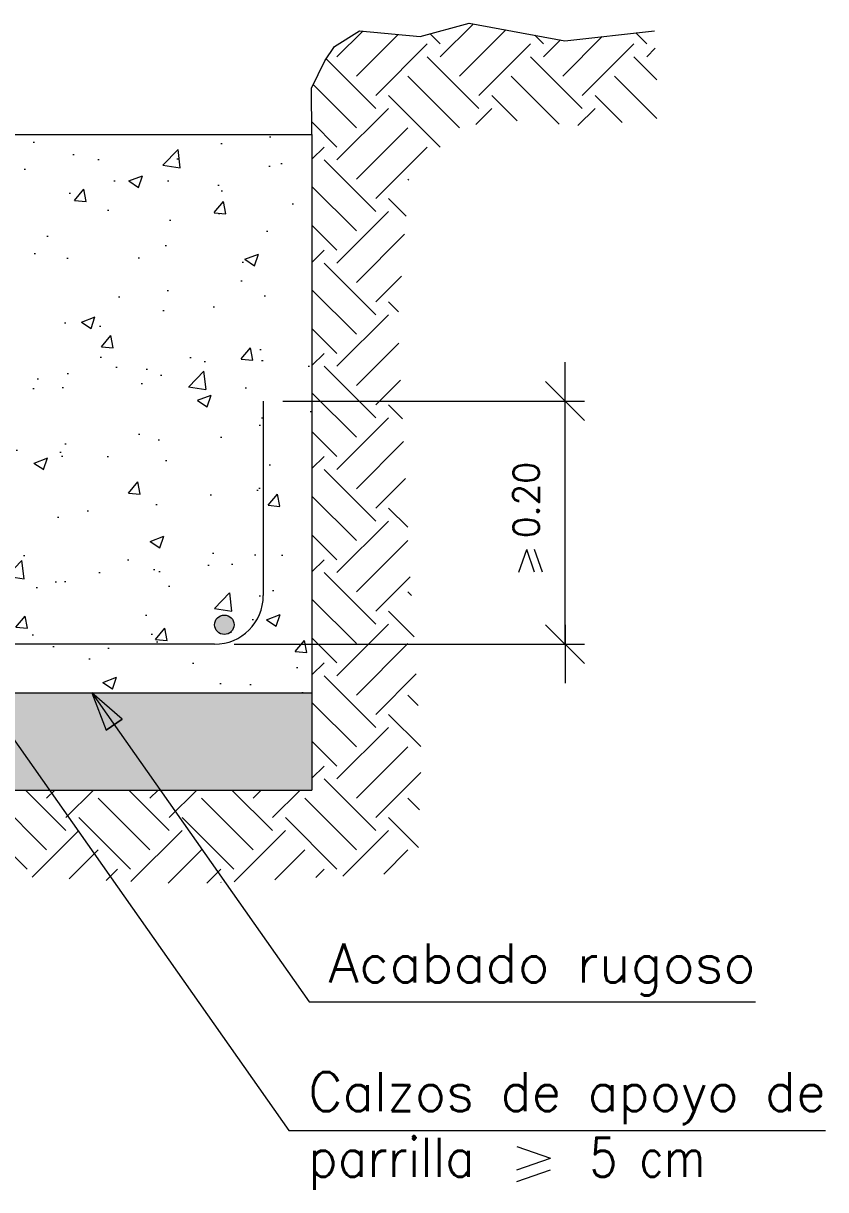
# Model space of a CAD drawing. Header units: inches. Extents: x 72863 to 72995, y 49095 to 49225.
# Drawn here: x 72872.641 to 72875.278, y 49108.183 to 49112.02 of the extents above; entities that cross this region are included whole.
import ezdxf
from ezdxf.enums import TextEntityAlignment as Align

# ---------------------------------------------------------------- set-up
doc = ezdxf.new("R2010")
doc.units = ezdxf.units.IN
for name, color, linetype, lineweight in [('0-CYPE0', 1, 'Continuous', 9), ('0-CYPE1', 2, 'Continuous', 9), ('0-CYPE2', 4, 'Continuous', 9), ('0-CYPE4', 6, 'Continuous', 9)]:
    doc.layers.add(name, color=color, linetype=linetype, lineweight=lineweight)
doc.styles.add('CYPETXT', font='romans__.ttf', dxfattribs={"height": 0.2})

msp = doc.modelspace()

# ---------------------------------------------------------------- hatches: boundary and pattern name
at = {"layer": '0-CYPE0'}
h = msp.add_hatch(dxfattribs=at)
h.set_pattern_fill('ID3', color=256, scale=0.64, style=0, pattern_type=2)
h.set_pattern_definition([(50, (72862.89627, 49054.99456), (0.4590464, -0.04016), [0.048, -0.528]), (355, (72862.89627, 49054.99456), (-0.0888, 0.4814016), [0.0384, -0.4224]), (100.4514, (72862.93453, 49054.9912), (0.3702464, 0.4412416), [0.0407936, -0.4487296]), (46.1842, (72862.8963, 49055.12256), (0.6830336, -0.105933), [0.072, -0.792]), (96.6356, (72862.9532, 49055.11373), (0.5981856, 0.623437), [0.06119, -0.673098]), (351.1842, (72862.8963, 49055.12256), (0.598182, 0.623437), [0.0576, -0.6336]), (21, (72862.96027, 49055.09056), (0.3820192, -0.2576768), [0.048, -0.528]), (326, (72862.96027, 49055.09056), (0.1557216, 0.464096), [0.0384, -0.4224]), (71.4514, (72862.9921, 49055.0691), (0.537744, 0.2064192), [0.0407936, -0.4487296]), (37.49997, (72862.89627, 49054.99456), (0.0077824, 0.2130528), [0, -0.41728, 0, -0.4288, 0, -0.424]), (7.5, (72862.89627, 49054.99456), (0.1683648, 0.2524224), [0, -0.24448, 0, -0.40768, 0, -0.1616]), (327.49998, (72862.75355, 49054.99456), (0.3416448, -0.0144352), [0, -0.16, 0, -0.4992, 0, -0.6624]), (317.5, (72862.68955, 49054.99456), (0.3732384, 0.0640672), [0, -0.208, 0, -0.33152, 0, -0.4704])])
h.paths.add_polyline_path([(72871.8841, 49109.9773), (72871.2441, 49109.9773), (72871.2441, 49109.8173), (72871.8841, 49109.8173)], flags=0)
h.paths.add_polyline_path([(72871.2441, 49109.9773), (72869.8233, 49109.9773), (72869.8233, 49109.8173), (72871.2441, 49109.8173)], flags=0)
h.paths.add_polyline_path([(72871.6952, 49111.6547), (72871.2953, 49111.6547), (72871.2953, 49111.3391), (72871.3844, 49111.3534), (72871.4688, 49111.3855), (72871.545, 49111.4339), (72871.6098, 49111.4967), (72871.6606, 49111.5714)], flags=0)
h.paths.add_polyline_path([(72871.2441, 49111.6547), (72870.8442, 49111.6547), (72870.8789, 49111.5714), (72870.9296, 49111.4967), (72870.9945, 49111.4339), (72871.0706, 49111.3855), (72871.155, 49111.3534), (72871.2441, 49111.3391)], flags=0)
h.paths.add_polyline_path([(72871.2441, 49111.3391), (72871.155, 49111.3534), (72871.0706, 49111.3855), (72870.9945, 49111.4339), (72870.9296, 49111.4967), (72870.8789, 49111.5714), (72870.8442, 49111.6547), (72870.5593, 49111.6547), (72870.5593, 49110.8744), (72871.2441, 49110.8744)], flags=0)
h.paths.add_polyline_path([(72870.5081, 49111.6547), (72869.8233, 49111.6547), (72869.8233, 49110.8744), (72870.5081, 49110.8744)], flags=0)
h.paths.add_polyline_path([(72869.8233, 49109.9773), (72869.1833, 49109.9773), (72869.1833, 49109.8173), (72869.8233, 49109.8173)], flags=0)
h.paths.add_polyline_path([(72869.1833, 49109.9773), (72868.2517, 49109.9773), (72868.2293, 49109.8173), (72869.1833, 49109.8173)], flags=0)
h.paths.add_polyline_path([(72868.2517, 49109.9773), (72867.7977, 49109.9773), (72867.7756, 49109.9789), (72867.8011, 49109.8173), (72868.2293, 49109.8173)], flags=0)
h.paths.add_polyline_path([(72873.2857, 49110.0413), (72873.2861, 49110.0446), (72873.2871, 49110.0478), (72873.2888, 49110.0507), (72873.291, 49110.0532), (72873.2937, 49110.0552), (72873.2968, 49110.0565), (72873.3001, 49110.0572), (72873.3034, 49110.0572), (72873.3067, 49110.0565), (72873.3097, 49110.0552), (72873.3124, 49110.0532), (72873.3147, 49110.0507), (72873.3163, 49110.0478), (72873.3174, 49110.0446), (72873.3177, 49110.0413), (72873.3174, 49110.038), (72873.3163, 49110.0348), (72873.3147, 49110.0319), (72873.3124, 49110.0294), (72873.3097, 49110.0275), (72873.3067, 49110.0261), (72873.3034, 49110.0254), (72873.3001, 49110.0254), (72873.2968, 49110.0261), (72873.2937, 49110.0275), (72873.291, 49110.0294), (72873.2888, 49110.0319), (72873.2871, 49110.0348), (72873.2861, 49110.038)], flags=0)
h.paths.add_polyline_path([(72872.4857, 49110.0413), (72872.4861, 49110.0446), (72872.4871, 49110.0478), (72872.4888, 49110.0507), (72872.491, 49110.0532), (72872.4937, 49110.0552), (72872.4968, 49110.0565), (72872.5001, 49110.0572), (72872.5034, 49110.0572), (72872.5067, 49110.0565), (72872.5097, 49110.0552), (72872.5124, 49110.0532), (72872.5147, 49110.0507), (72872.5163, 49110.0478), (72872.5174, 49110.0446), (72872.5177, 49110.0413), (72872.5174, 49110.038), (72872.5163, 49110.0348), (72872.5147, 49110.0319), (72872.5124, 49110.0294), (72872.5097, 49110.0275), (72872.5067, 49110.0261), (72872.5034, 49110.0254), (72872.5001, 49110.0254), (72872.4968, 49110.0261), (72872.4937, 49110.0275), (72872.491, 49110.0294), (72872.4888, 49110.0319), (72872.4871, 49110.0348), (72872.4861, 49110.038)], flags=0)
h.paths.add_polyline_path([(72871.7177, 49110.0413), (72871.7174, 49110.038), (72871.7163, 49110.0348), (72871.7147, 49110.0319), (72871.7124, 49110.0294), (72871.7097, 49110.0275), (72871.7067, 49110.0261), (72871.7034, 49110.0254), (72871.7001, 49110.0254), (72871.6968, 49110.0261), (72871.6937, 49110.0275), (72871.691, 49110.0294), (72871.6888, 49110.0319), (72871.6871, 49110.0348), (72871.6861, 49110.038), (72871.6857, 49110.0413), (72871.6861, 49110.0446), (72871.6871, 49110.0478), (72871.6888, 49110.0507), (72871.691, 49110.0532), (72871.6937, 49110.0552), (72871.6968, 49110.0565), (72871.7001, 49110.0572), (72871.7034, 49110.0572), (72871.7067, 49110.0565), (72871.7097, 49110.0552), (72871.7124, 49110.0532), (72871.7147, 49110.0507), (72871.7163, 49110.0478), (72871.7174, 49110.0446)], flags=0)
h.paths.add_polyline_path([(72870.9177, 49110.0413), (72870.9174, 49110.038), (72870.9163, 49110.0348), (72870.9147, 49110.0319), (72870.9124, 49110.0294), (72870.9097, 49110.0275), (72870.9067, 49110.0261), (72870.9034, 49110.0254), (72870.9001, 49110.0254), (72870.8968, 49110.0261), (72870.8937, 49110.0275), (72870.891, 49110.0294), (72870.8888, 49110.0319), (72870.8871, 49110.0348), (72870.8861, 49110.038), (72870.8857, 49110.0413), (72870.8861, 49110.0446), (72870.8871, 49110.0478), (72870.8888, 49110.0507), (72870.891, 49110.0532), (72870.8937, 49110.0552), (72870.8968, 49110.0565), (72870.9001, 49110.0572), (72870.9034, 49110.0572), (72870.9067, 49110.0565), (72870.9097, 49110.0552), (72870.9124, 49110.0532), (72870.9147, 49110.0507), (72870.9163, 49110.0478), (72870.9174, 49110.0446)], flags=0)
h.paths.add_polyline_path([(72870.1177, 49110.0413), (72870.1174, 49110.038), (72870.1163, 49110.0348), (72870.1147, 49110.0319), (72870.1124, 49110.0294), (72870.1097, 49110.0275), (72870.1067, 49110.0261), (72870.1034, 49110.0254), (72870.1001, 49110.0254), (72870.0968, 49110.0261), (72870.0937, 49110.0275), (72870.091, 49110.0294), (72870.0888, 49110.0319), (72870.0871, 49110.0348), (72870.0861, 49110.038), (72870.0857, 49110.0413), (72870.0861, 49110.0446), (72870.0871, 49110.0478), (72870.0888, 49110.0507), (72870.091, 49110.0532), (72870.0937, 49110.0552), (72870.0968, 49110.0565), (72870.1001, 49110.0572), (72870.1034, 49110.0572), (72870.1067, 49110.0565), (72870.1097, 49110.0552), (72870.1124, 49110.0532), (72870.1147, 49110.0507), (72870.1163, 49110.0478), (72870.1174, 49110.0446)], flags=0)
h.paths.add_polyline_path([(72869.3177, 49110.0413), (72869.3174, 49110.038), (72869.3163, 49110.0348), (72869.3147, 49110.0319), (72869.3124, 49110.0294), (72869.3097, 49110.0275), (72869.3067, 49110.0261), (72869.3034, 49110.0254), (72869.3001, 49110.0254), (72869.2968, 49110.0261), (72869.2937, 49110.0275), (72869.291, 49110.0294), (72869.2888, 49110.0319), (72869.2871, 49110.0348), (72869.2861, 49110.038), (72869.2857, 49110.0413), (72869.2861, 49110.0446), (72869.2871, 49110.0478), (72869.2888, 49110.0507), (72869.291, 49110.0532), (72869.2937, 49110.0552), (72869.2968, 49110.0565), (72869.3001, 49110.0572), (72869.3034, 49110.0572), (72869.3067, 49110.0565), (72869.3097, 49110.0552), (72869.3124, 49110.0532), (72869.3147, 49110.0507), (72869.3163, 49110.0478), (72869.3174, 49110.0446)], flags=0)
h.paths.add_polyline_path([(72868.4697, 49110.0413), (72868.4694, 49110.038), (72868.4683, 49110.0348), (72868.4667, 49110.0319), (72868.4644, 49110.0294), (72868.4617, 49110.0275), (72868.4587, 49110.0261), (72868.4554, 49110.0254), (72868.4521, 49110.0254), (72868.4488, 49110.0261), (72868.4457, 49110.0275), (72868.443, 49110.0294), (72868.4408, 49110.0319), (72868.4391, 49110.0348), (72868.4381, 49110.038), (72868.4377, 49110.0413), (72868.4381, 49110.0446), (72868.4391, 49110.0478), (72868.4408, 49110.0507), (72868.443, 49110.0532), (72868.4457, 49110.0552), (72868.4488, 49110.0565), (72868.4521, 49110.0572), (72868.4554, 49110.0572), (72868.4587, 49110.0565), (72868.4617, 49110.0552), (72868.4644, 49110.0532), (72868.4667, 49110.0507), (72868.4683, 49110.0478), (72868.4694, 49110.0446)], flags=0)
h.paths.add_polyline_path([(72869.7721, 49111.6547), (72867.4777, 49111.6547), (72867.4777, 49109.8173), (72867.8011, 49109.8173), (72867.7682, 49110.0255), (72867.7648, 49110.0254), (72867.7614, 49110.0259), (72867.7582, 49110.0272), (72867.7553, 49110.0292), (72867.753, 49110.0317), (72867.7512, 49110.0346), (72867.7501, 49110.0379), (72867.7497, 49110.0413), (72867.7501, 49110.0446), (72867.7511, 49110.0478), (72867.7528, 49110.0507), (72867.755, 49110.0532), (72867.7577, 49110.0552), (72867.7608, 49110.0565), (72867.7641, 49110.0572), (72867.7674, 49110.0572), (72867.7707, 49110.0565), (72867.7737, 49110.0552), (72867.7764, 49110.0532), (72867.7787, 49110.0507), (72867.7803, 49110.0478), (72867.7814, 49110.0446), (72867.7817, 49110.0413), (72867.7814, 49110.0381), (72867.7804, 49110.035), (72867.7789, 49110.0322), (72867.7768, 49110.0298), (72867.7742, 49110.0278), (72867.7713, 49110.0263), (72867.7682, 49110.0255), (72867.7756, 49109.9789), (72867.7977, 49109.9773), (72871.8841, 49109.9773), (72871.8841, 49109.8173), (72873.5897, 49109.8173), (72873.5897, 49111.6547), (72871.6952, 49111.6547), (72871.6606, 49111.5714), (72871.6098, 49111.4967), (72871.545, 49111.4339), (72871.4688, 49111.3855), (72871.3844, 49111.3534), (72871.2953, 49111.3391), (72871.2953, 49110.2205), (72871.2969, 49110.2063), (72871.3017, 49110.1928), (72871.3093, 49110.1806), (72871.3194, 49110.1705), (72871.3316, 49110.1629), (72871.3451, 49110.1581), (72871.3593, 49110.1565), (72871.8841, 49110.1565), (72871.8841, 49110.1053), (72871.3593, 49110.1053), (72871.3337, 49110.1082), (72871.3093, 49110.1167), (72871.2875, 49110.1305), (72871.2693, 49110.1487), (72871.2555, 49110.1705), (72871.247, 49110.1949), (72871.2441, 49110.2205), (72871.2441, 49110.8744), (72870.5593, 49110.8744), (72870.5593, 49110.1309), (72870.5588, 49110.1256), (72870.5571, 49110.1205), (72870.5544, 49110.1159), (72870.5509, 49110.1119), (72870.5465, 49110.1088), (72870.5416, 49110.1066), (72870.5364, 49110.1055), (72870.531, 49110.1055), (72870.5258, 49110.1066), (72870.5209, 49110.1088), (72870.5166, 49110.1119), (72870.513, 49110.1159), (72870.5103, 49110.1205), (72870.5087, 49110.1256), (72870.5081, 49110.1309), (72870.5081, 49110.8744), (72869.8233, 49110.8744), (72869.8233, 49110.2205), (72869.8204, 49110.1949), (72869.8119, 49110.1705), (72869.7982, 49110.1487), (72869.78, 49110.1305), (72869.7581, 49110.1167), (72869.7338, 49110.1082), (72869.7081, 49110.1053), (72869.1833, 49110.1053), (72869.1833, 49110.1565), (72869.7081, 49110.1565), (72869.7224, 49110.1581), (72869.7359, 49110.1629), (72869.748, 49110.1705), (72869.7582, 49110.1806), (72869.7658, 49110.1928), (72869.7705, 49110.2063), (72869.7721, 49110.2205)], flags=0)
h = msp.add_hatch(dxfattribs=at)
h.set_pattern_fill('ID4', color=256, scale=0.64, style=0, pattern_type=2)
h.set_pattern_definition([(37.49997, (72862.896275, 49054.99456), (-0.003024, 0.0924864), [0, -0.07296, 0, -0.0816, 0, -0.078]), (7.50002, (72862.89627, 49054.99456), (0.0849504, 0.1354624), [0, -0.03936, 0, -0.06576, 0, -0.0252]), (327.49998, (72862.837235, 49054.99456), (0.1494784, 0.000272), [0, -0.024, 0, -0.0864, 0, -0.1128]), (317.49998, (72862.83723, 49054.99456), (0.1442944, 0.042128), [0, -0.012, 0, -0.05664, 0, -0.0648])])
h.paths.add_polyline_path([(72873.5897, 49109.8173), (72872.8661, 49109.8173), (72873.0909, 49109.4973), (72873.5897, 49109.4973)], flags=0)
h.paths.add_polyline_path([(72872.8661, 49109.8173), (72872.5017, 49109.8173), (72872.7265, 49109.4973), (72873.0909, 49109.4973)], flags=0)
h.paths.add_polyline_path([(72872.5017, 49109.8173), (72871.8841, 49109.8173), (72871.8841, 49109.4973), (72872.7265, 49109.4973)], flags=0)
h.paths.add_polyline_path([(72871.8841, 49109.8173), (72871.2441, 49109.8173), (72871.2441, 49109.4973), (72871.8841, 49109.4973)], flags=0)
h.paths.add_polyline_path([(72871.2441, 49109.8173), (72869.8233, 49109.8173), (72869.8233, 49109.4973), (72871.2441, 49109.4973)], flags=0)
h.paths.add_polyline_path([(72869.8233, 49109.8173), (72869.1833, 49109.8173), (72869.1833, 49109.4973), (72869.8233, 49109.4973)], flags=0)
h.paths.add_polyline_path([(72869.1833, 49109.8173), (72868.2293, 49109.8173), (72868.1846, 49109.4973), (72869.1833, 49109.4973)], flags=0)
h.paths.add_polyline_path([(72868.2293, 49109.8173), (72867.8011, 49109.8173), (72867.8515, 49109.4973), (72868.1846, 49109.4973)], flags=0)
h.paths.add_polyline_path([(72867.8011, 49109.8173), (72867.4777, 49109.8173), (72867.4777, 49109.4973), (72867.8515, 49109.4973)], flags=0)
at = {"layer": '0-CYPE2'}
h = msp.add_hatch(color=256, dxfattribs=at)
edge = h.paths.add_edge_path()
edge.add_arc((72873.3017, 49110.0413), 0.032, 0, 360)
msp.add_hatch(color=256, dxfattribs=at).paths.add_polyline_path([(72872.9658, 49109.731), (72872.8661, 49109.8173), (72872.9135, 49109.6942)])

# ---------------------------------------------------------------- linework, layer by layer
at = {"layer": '0-CYPE0'}
for p, q in [((72874.0113, 49111.9099), (72874.1193, 49112.0178)), ((72873.6719, 49111.9099), (72873.7565, 49111.9945)), ((72873.7356, 49111.8463), (72873.8727, 49111.9834)), ((72874.0113, 49111.9523), (72873.9785, 49111.9852)), ((72874.075, 49111.8463), (72874.2269, 49111.9982)), ((72874.3507, 49111.9523), (72874.3223, 49111.9808)), ((72874.4144, 49111.8463), (72874.5443, 49111.9762)), ((72874.6902, 49111.9523), (72874.6542, 49111.9883)), ((72873.7992, 49111.7826), (72873.9689, 49111.9523)), ((72874.1386, 49111.7826), (72874.3083, 49111.9523)), ((72874.3507, 49111.9099), (72874.4063, 49111.9654)), ((72874.478, 49111.7826), (72874.6477, 49111.9523)), ((72874.6902, 49111.9099), (72874.7182, 49111.938)), ((72873.7992, 49111.7402), (72873.636, 49111.9034)), ((72874.1386, 49111.7402), (72873.9689, 49111.9099)), ((72874.478, 49111.7402), (72874.3083, 49111.9099)), ((72874.7231, 49111.8345), (72874.6477, 49111.9099)), ((72874.075, 49111.6766), (72873.9053, 49111.8463)), ((72874.4024, 49111.6886), (72874.2447, 49111.8463)), ((72874.7236, 49111.7068), (72874.5841, 49111.8463)), ((72873.7356, 49111.6766), (72873.5935, 49111.8187)), ((72874.0113, 49111.6129), (72873.8416, 49111.7826)), ((72874.2645, 49111.6992), (72874.181, 49111.7826)), ((72874.609, 49111.6941), (72874.5205, 49111.7826)), ((72873.6719, 49111.5705), (72873.8416, 49111.7402)), ((72874.1282, 49111.6874), (72874.181, 49111.7402)), ((72874.4641, 49111.6838), (72874.5205, 49111.7402)), ((72873.6719, 49111.6129), (72873.5892, 49111.6956)), ((72873.7356, 49111.5069), (72873.9053, 49111.6766)), ((72873.5897, 49111.5731), (72873.6295, 49111.6129)), ((72873.7992, 49111.4432), (72873.9689, 49111.6129)), ((72873.7992, 49111.4008), (72873.6295, 49111.5705)), ((72873.7356, 49111.3372), (72873.5897, 49111.483)), ((72873.908, 49111.5041), (72873.9053, 49111.5069)), ((72873.8989, 49111.386), (72873.8416, 49111.4432)), ((72873.6719, 49111.2311), (72873.8416, 49111.4008)), ((72873.6719, 49111.2735), (72873.5897, 49111.3557)), ((72873.7356, 49111.1674), (72873.8943, 49111.3262)), ((72873.5897, 49111.2337), (72873.6295, 49111.2735)), ((72873.7992, 49111.0614), (72873.6295, 49111.2311)), ((72873.7992, 49111.1038), (72873.8837, 49111.1883)), ((72873.7356, 49110.9977), (72873.5897, 49111.1436)), ((72873.8746, 49111.0708), (72873.8416, 49111.1038)), ((72873.6719, 49110.8917), (72873.8416, 49111.0614)), ((72873.6719, 49110.9341), (72873.5897, 49111.0163)), ((72873.7356, 49110.828), (72873.8748, 49110.9673)), ((72873.5897, 49110.8943), (72873.6295, 49110.9341)), ((72873.7992, 49110.722), (72873.6295, 49110.8917)), ((72873.7992, 49110.7644), (72873.8808, 49110.846)), ((72873.7356, 49110.6583), (72873.5897, 49110.8042)), ((72873.8871, 49110.719), (72873.8416, 49110.7644)), ((72873.6719, 49110.5523), (72873.8416, 49110.722)), ((72873.6719, 49110.5947), (72873.5897, 49110.6769)), ((72873.7356, 49110.4886), (72873.8908, 49110.6438)), ((72873.5897, 49110.5549), (72873.6295, 49110.5947)), ((72873.7992, 49110.3826), (72873.6295, 49110.5523)), ((72873.7992, 49110.425), (72873.8967, 49110.5225)), ((72873.7356, 49110.3189), (72873.5897, 49110.4648)), ((72873.9046, 49110.362), (72873.8416, 49110.425)), ((72873.6719, 49110.2129), (72873.8416, 49110.3826)), ((72873.6719, 49110.2553), (72873.5897, 49110.3375)), ((72873.7356, 49110.1492), (72873.9053, 49110.3189)), ((72873.5897, 49110.2155), (72873.6295, 49110.2553)), ((72873.7992, 49110.0431), (72873.6295, 49110.2129)), ((72873.7992, 49110.0856), (72873.9131, 49110.1995)), ((72873.9169, 49110.1376), (72873.9053, 49110.1492)), ((72873.7356, 49109.9795), (72873.5897, 49110.1253)), ((72873.9252, 49110.002), (72873.8416, 49110.0856)), ((72873.6719, 49109.8734), (72873.8416, 49110.0431)), ((72873.6719, 49109.9159), (72873.5897, 49109.9981)), ((72873.7356, 49109.8098), (72873.9053, 49109.9795)), ((72873.5897, 49109.8761), (72873.6295, 49109.9159)), ((72873.7992, 49109.7037), (72873.6295, 49109.8734)), ((72873.7992, 49109.7462), (72873.9327, 49109.8797)), ((72873.7356, 49109.6401), (72873.5897, 49109.7859)), ((72873.939, 49109.776), (72873.9053, 49109.8098)), ((72873.9473, 49109.6404), (72873.8416, 49109.7462)), ((72873.6719, 49109.534), (72873.8416, 49109.7037)), ((72873.6719, 49109.5765), (72873.5897, 49109.6587)), ((72873.7356, 49109.4704), (72873.9053, 49109.6401)), ((72873.5897, 49109.5367), (72873.6295, 49109.5765)), ((72873.7992, 49109.4067), (72873.948, 49109.5555)), ((72873.7992, 49109.3643), (72873.6295, 49109.534)), ((72872.781, 49109.3643), (72872.648, 49109.4973)), ((72872.7173, 49109.4704), (72872.7443, 49109.4973)), ((72872.781, 49109.4067), (72872.8715, 49109.4973)), ((72873.1204, 49109.3643), (72872.9874, 49109.4973)), ((72873.0567, 49109.4704), (72873.0837, 49109.4973)), ((72873.1204, 49109.4067), (72873.211, 49109.4973)), ((72873.4598, 49109.3643), (72873.3268, 49109.4973)), ((72873.3962, 49109.4704), (72873.4231, 49109.4973)), ((72873.4598, 49109.4067), (72873.5504, 49109.4973)), ((72872.7173, 49109.3007), (72872.5476, 49109.4704)), ((72873.0567, 49109.3007), (72872.887, 49109.4704)), ((72873.3962, 49109.3007), (72873.2264, 49109.4704)), ((72873.7356, 49109.3007), (72873.5659, 49109.4704)), ((72873.9437, 49109.432), (72873.9053, 49109.4704)), ((72872.6537, 49109.237), (72872.484, 49109.4067)), ((72872.9931, 49109.237), (72872.8234, 49109.4067)), ((72873.3325, 49109.237), (72873.1628, 49109.4067)), ((72873.6719, 49109.237), (72873.5022, 49109.4067)), ((72873.9395, 49109.3089), (72873.8416, 49109.4067)), ((72872.6697, 49109.2107), (72872.8234, 49109.3643)), ((72872.9947, 49109.1962), (72873.1628, 49109.3643)), ((72873.3335, 49109.1956), (72873.5022, 49109.3643)), ((72873.6914, 49109.2141), (72873.8416, 49109.3643)), ((72872.7916, 49109.2052), (72872.887, 49109.3007)), ((72873.1166, 49109.1908), (72873.2264, 49109.3007)), ((72873.4677, 49109.2026), (72873.5659, 49109.3007)), ((72873.8257, 49109.2211), (72873.9053, 49109.3007)), ((72872.9135, 49109.1998), (72872.9507, 49109.237)), ((72873.244, 49109.191), (72873.2901, 49109.237)), ((72873.602, 49109.2095), (72873.6295, 49109.237)), ((72873.2913, 49109.1934), (72873.2901, 49109.1946))]:
    msp.add_line(p, q, dxfattribs=at)
at = {"layer": '0-CYPE1'}
for p, q in [((72874.4217, 49110.7133), (72874.4217, 49110.9053)), ((72874.4857, 49110.7133), (72874.3577, 49110.8413)), ((72873.4937, 49110.7773), (72874.4857, 49110.7773)), ((72874.4217, 49109.9773), (72874.4217, 49110.7773)), ((72874.2703, 49110.2148), (72874.2959, 49110.289)), ((72874.3215, 49110.2148), (72874.2959, 49110.289)), ((72874.3471, 49110.2148), (72874.3215, 49110.289)), ((72874.4857, 49109.9133), (72874.3577, 49110.0413)), ((72874.4217, 49110.0413), (72874.4217, 49109.8493)), ((72873.3337, 49109.9773), (72874.4857, 49109.9773)), ((72872.5017, 49109.8173), (72873.5134, 49108.3773)), ((72872.8661, 49109.8173), (72873.5805, 49108.8005)), ((72873.5805, 49108.8005), (72875.048, 49108.8005)), ((72873.5134, 49108.3773), (72875.2785, 49108.3773)), ((72874.2628, 49108.3245), (72874.3742, 49108.2861)), ((72874.2628, 49108.2477), (72874.3742, 49108.2861)), ((72874.2628, 49108.2093), (72874.3742, 49108.2477))]:
    msp.add_line(p, q, dxfattribs=at)
at = {"layer": '0-CYPE2'}
for p, q in [((72873.9458, 49111.9764), (72874.107, 49112.0201)), ((72874.107, 49112.0201), (72874.4213, 49111.9627)), ((72873.6643, 49111.9436), (72873.7463, 49111.9955)), ((72873.7463, 49111.9955), (72873.9458, 49111.9764)), ((72874.4213, 49111.9627), (72874.7155, 49111.995)), ((72873.6315, 49111.8971), (72873.6643, 49111.9436)), ((72867.4777, 49111.6547), (72873.5897, 49111.6547)), ((72873.5897, 49111.6547), (72873.5897, 49109.4973)), ((72867.4777, 49109.8173), (72873.5897, 49109.8173)), ((72867.4777, 49109.4973), (72873.5897, 49109.4973))]:
    msp.add_line(p, q, dxfattribs=at)
for points in [[(72873.5897, 49111.6547), (72873.5878, 49111.807), (72873.6315, 49111.8971)], [(72872.9397, 49109.7126), (72872.9658, 49109.731), (72872.9135, 49109.6942)], [(72872.9397, 49109.7126), (72872.9397, 49109.7126)]]:
    msp.add_lwpolyline(points, dxfattribs=at)
msp.add_lwpolyline([(72872.9658, 49109.731), (72872.8661, 49109.8173), (72872.9135, 49109.6942)], close=True, dxfattribs=at)
msp.add_circle((72873.3017, 49110.0413), 0.032, dxfattribs=at)
at = {"layer": '0-CYPE4'}
for p, q in [((72873.4297, 49110.7773), (72873.4297, 49110.1373)), ((72873.2697, 49109.9773), (72867.7977, 49109.9773))]:
    msp.add_line(p, q, dxfattribs=at)
msp.add_arc((72873.2697, 49110.1373), 0.16, 270, 360, dxfattribs=at)

# ---------------------------------------------------------------- texts
at = {"layer": '0-CYPE1', "style": 'CYPETXT', "width": 0.869207}
msp.add_text('0.20', height=0.08533, rotation=90, dxfattribs=at).set_placement((72874.3364, 49110.3261), (72874.3364, 49110.577), align=Align.FIT)
at = {"layer": '0-CYPE1', "style": 'CYPETXT'}
for s, width, p, p2 in [('Acabado rugoso', 0.880439, (72873.6445, 49108.8645), (72875.048, 49108.8645)), ('Calzos de apoyo de', 0.824497, (72873.5774, 49108.4413), (72875.2785, 49108.4413)), ('parrilla ', 0.790649, (72873.5774, 49108.2253), (72874.2071, 49108.2253)), (' 5 cm ', 0.652558, (72874.4299, 49108.2253), (72874.9559, 49108.2253))]:
    msp.add_text(s, height=0.128, dxfattribs=dict(at, width=width)).set_placement(p, p2, align=Align.FIT)

doc.saveas('drawing.dxf')
